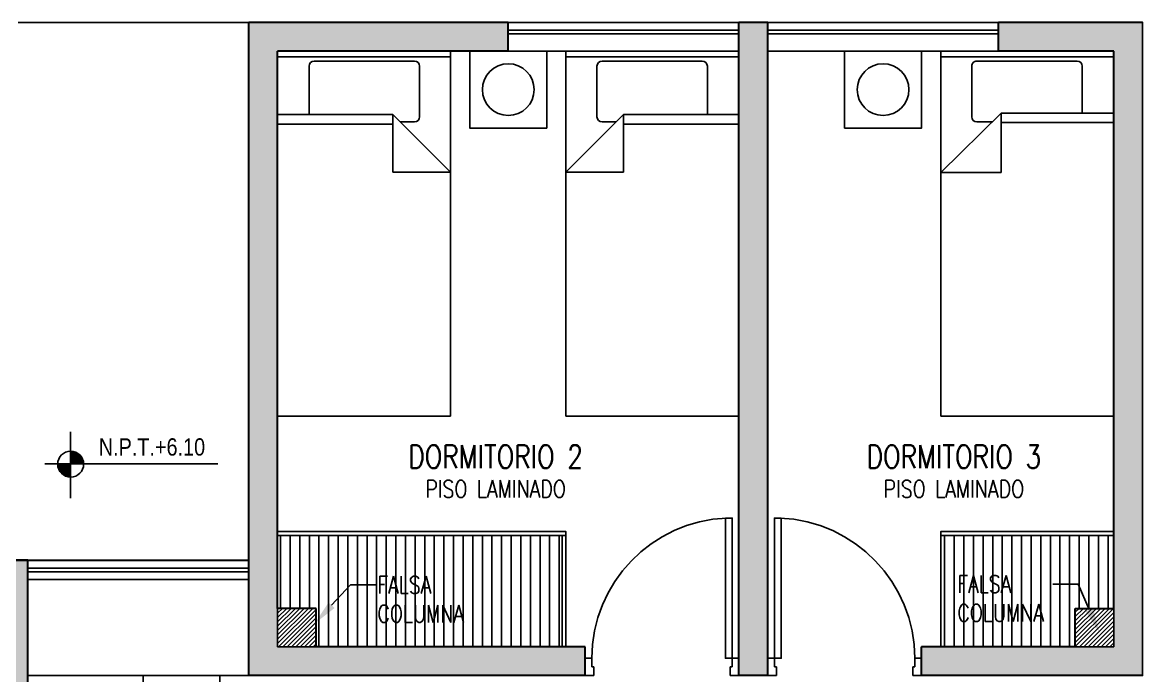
# Model space of a CAD drawing. Header units: millimetres. Extents: x -3 to 53, y -269 to 39.
# Drawn here: x 0.17 to 6, y 32.65 to 36.05 of the extents above; entities that cross this region are included whole.
import ezdxf
from ezdxf import colors
from ezdxf.entities.mleader import LeaderData, LeaderLine
from ezdxf.enums import TextEntityAlignment as Align
from ezdxf.math import Vec2, Vec3

# ---------------------------------------------------------------- set-up
doc = ezdxf.new("R2010")
doc.units = ezdxf.units.MM
doc.header["$LTSCALE"] = 15
doc.linetypes.add('HIDDEN2', pattern=[0.1875, 0.125, -0.0625])
doc.layers.get('0').update_dxf_attribs({"color": 250})
for name, color, linetype in [('A-EST HATCH', 250, 'Continuous'), ('A-EST PLACAS', 250, 'Continuous'), ('A-EST VIGAS', 250, 'HIDDEN2'), ('A-HATCH', 250, 'Continuous'), ('A-MOBILIARIO', 250, 'Continuous'), ('A-MURO BAJO', 251, 'Continuous'), ('A-NIVELES-NPT', 252, 'Continuous'), ('A-TEXTO-ACABADO PISO', 250, 'Continuous'), ('A-TEXTO-AMBIENTE', 252, 'Continuous'), ('A-TEXTO-INDICACIONES', 250, 'Continuous'), ('DLP_MOBILIARIO FIJO', 250, 'Continuous')]:
    doc.layers.add(name, color=color, linetype=linetype)
doc.layers.add('A-MUROS', color=252, linetype='Continuous', lineweight=30)
doc.styles.add('R80', font='ARIALN.TTF', dxfattribs={"height": 2.03})
doc.styles.add('ROMANS', font='romans.shx', dxfattribs={"width": 0.8})

# ---------------------------------------------------------------- blocks, each defined once
blk = doc.blocks.new('est_P1')
at = {"layer": 'A-EST HATCH'}
h = blk.add_hatch(color=256, dxfattribs=at)
h.dxf.hatch_style = 1
h.paths.add_polyline_path([(-9.144, -13.7899), (-9.144, -7.725), (-10.644, -7.725), (-10.644, -8.475), (-10.794, -8.475), (-10.794, -7.525), (-8.994, -7.525), (-8.994, -8.4), (-7.494, -8.4), (-7.494, -7.9), (-7.344, -7.9), (-7.344, -8.6), (-8.994, -8.6), (-8.994, -13.7899)])
h.paths.add_polyline_path([(-30.244, -3.725), (-28.644, -3.725), (-28.644, -0.625), (-29.844, -0.625), (-29.844, -0.475), (-28.494, -0.475), (-28.494, -3.875), (-30.244, -3.875)])
h.paths.add_polyline_path([(-31.044, -0.475), (-31.194, -0.475), (-31.194, -3.875), (-31.044, -3.875)])
h.paths.add_polyline_path([(-36.544, 0), (-36.844, 0), (-36.844, -0.15), (-36.694, -0.15), (-36.694, -3.225), (-36.544, -3.225)])
h.paths.add_polyline_path([(-33.594, -0.625), (-33.594, -3.725), (-31.994, -3.725), (-31.994, -3.875), (-33.744, -3.875), (-33.744, -0.475), (-32.394, -0.475), (-32.394, -0.625)])
h.paths.add_polyline_path([(-42.844, -0.15), (-43.444, -0.15), (-43.444, 0), (-42.694, 0), (-42.694, -3.4), (-43.844, -3.4), (-43.844, -3.25), (-42.844, -3.25)])
h.paths.add_polyline_path([(-44.644, 0), (-44.644, -3.4), (-44.794, -3.4), (-44.794, 0)])
h.paths.add_polyline_path([(-45.594, -3.25), (-47.194, -3.25), (-47.194, -0.15), (-45.994, -0.15), (-45.994, 0), (-47.344, 0), (-47.344, -3.4), (-45.594, -3.4)])
h.paths.add_polyline_path([(-42.844, -13.7), (-43.444, -13.7), (-43.444, -13.85), (-42.694, -13.85), (-42.694, -10.45), (-43.844, -10.45), (-43.844, -10.6), (-42.844, -10.6)])
h.paths.add_polyline_path([(-44.644, -13.85), (-44.644, -10.45), (-44.794, -10.45), (-44.794, -13.85)])
h.paths.add_polyline_path([(-45.594, -10.6), (-47.194, -10.6), (-47.194, -13.7), (-45.994, -13.7), (-45.994, -13.85), (-47.344, -13.85), (-47.344, -10.45), (-45.594, -10.45)])
h.paths.add_polyline_path([(-39.994, -10.35), (-39.844, -10.35), (-39.844, -13.6999), (-39.694, -13.6999), (-39.694, -13.8499), (-39.994, -13.8499)])
h.paths.add_polyline_path([(-30.244, -10.125), (-28.644, -10.125), (-28.644, -13.225), (-29.844, -13.225), (-29.844, -13.375), (-28.494, -13.375), (-28.494, -9.975), (-30.244, -9.975)])
h.paths.add_polyline_path([(-31.044, -13.375), (-31.194, -13.375), (-31.194, -9.975), (-31.044, -9.975)])
h.paths.add_polyline_path([(-36.544, -13.85), (-36.844, -13.8499), (-36.844, -13.7), (-36.694, -13.7), (-36.694, -10.625), (-36.544, -10.625)])
h.paths.add_polyline_path([(-33.594, -13.225), (-33.594, -10.125), (-31.994, -10.125), (-31.994, -9.975), (-33.744, -9.975), (-33.744, -13.375), (-32.394, -13.375), (-32.394, -13.225)])
h.paths.add_polyline_path([(-17.094, -3.725), (-18.694, -3.725), (-18.694, -0.625), (-17.494, -0.625), (-17.494, -0.475), (-18.844, -0.475), (-18.844, -3.875), (-17.094, -3.875)])
h.paths.add_polyline_path([(-16.294, -0.475), (-16.144, -0.475), (-16.144, -3.875), (-16.294, -3.875)])
h.paths.add_polyline_path([(-10.494, 0), (-10.494, -0.15), (-10.644, -0.15), (-10.644, -3.225), (-10.794, -3.225), (-10.794, 0)])
h.paths.add_polyline_path([(-13.744, -0.625), (-13.744, -3.725), (-15.344, -3.725), (-15.344, -3.875), (-13.594, -3.875), (-13.594, -0.475), (-14.944, -0.475), (-14.944, -0.625)])
h.paths.add_polyline_path([(-8.994, -5.25), (-7.344, -5.25), (-7.344, -5.95), (-7.494, -5.95), (-7.494, -5.45), (-8.994, -5.45), (-8.994, -6.325), (-10.794, -6.325), (-10.794, -5.375), (-10.644, -5.375), (-10.644, -6.125), (-9.144, -6.125), (-9.144, -0.06), (-8.994, -0.06)])
h.paths.add_polyline_path([(-4.494, -0.15), (-3.894, -0.15), (-3.894, 0), (-4.644, 0), (-4.644, -3.4), (-3.494, -3.4), (-3.494, -3.25), (-4.494, -3.25)])
h.paths.add_polyline_path([(-2.694, 0), (-2.694, -3.4), (-2.544, -3.4), (-2.544, 0)])
h.paths.add_polyline_path([(-1.744, -3.25), (-0.144, -3.25), (-0.144, -0.15), (-1.344, -0.15), (-1.344, 0), (0.006, 0), (0.006, -3.4), (-1.744, -3.4)])
h.paths.add_polyline_path([(-2.694, -13.85), (-2.694, -10.4499), (-2.544, -10.4499), (-2.544, -13.85)])
h.paths.add_polyline_path([(-1.744, -10.5999), (-0.144, -10.5999), (-0.144, -13.7), (-1.344, -13.7), (-1.344, -13.85), (0.006, -13.85), (0.006, -10.4499), (-1.744, -10.4499)])
h.paths.add_polyline_path([(-7.344, -10.35), (-7.494, -10.35), (-7.494, -13.6999), (-7.644, -13.6999), (-7.644, -13.8499), (-7.344, -13.85)])
h.paths.add_polyline_path([(-17.094, -10.125), (-18.694, -10.125), (-18.694, -13.225), (-17.494, -13.225), (-17.494, -13.375), (-18.844, -13.375), (-18.844, -9.975), (-17.094, -9.975)])
h.paths.add_polyline_path([(-16.294, -13.375), (-16.144, -13.375), (-16.144, -9.975), (-16.294, -9.975)])
h.paths.add_polyline_path([(-10.794, -13.85), (-10.494, -13.8499), (-10.494, -13.6999), (-10.644, -13.7), (-10.644, -10.625), (-10.794, -10.625)])
h.paths.add_polyline_path([(-13.744, -13.225), (-13.744, -10.125), (-15.344, -10.125), (-15.344, -9.975), (-13.594, -9.975), (-13.594, -13.375), (-14.944, -13.375), (-14.944, -13.225)])
h.paths.add_polyline_path([(-38.344, -7.525), (-36.544, -7.525), (-36.544, -8.475), (-36.694, -8.475), (-36.694, -7.725), (-38.194, -7.725), (-38.194, -13.7899), (-38.344, -13.7899), (-38.344, -8.6), (-39.994, -8.6), (-39.994, -7.9), (-39.844, -7.9), (-39.844, -8.4), (-38.344, -8.4)])
h.paths.add_polyline_path([(-4.644, -13.85), (-4.644, -10.4499), (-3.494, -10.4499), (-3.494, -10.5999), (-4.494, -10.5999), (-4.494, -13.7), (-3.894, -13.7), (-3.894, -13.85)])
h.paths.add_polyline_path([(-1.7407, -5.5), (-1.594, -5.5), (-1.594, -4.3), (-3.744, -4.3), (-3.744, -4.45), (-3.294, -4.45), (-3.294, -6.05), (-3.094, -6.05), (-3.094, -4.45), (-1.744, -4.45), (-1.744, -5.5)], flags=17)
h.paths.add_polyline_path([(-1.7407, -8.3499), (-1.594, -8.3499), (-1.594, -9.5499), (-3.744, -9.5499), (-3.744, -9.3999), (-3.294, -9.4), (-3.294, -7.8), (-3.094, -7.8), (-3.094, -9.4), (-1.744, -9.3999), (-1.744, -8.3499)], flags=17)
h.paths.add_polyline_path([(-7.494, -6.85), (-4.644, -6.85), (-4.644, -4.3), (-4.494, -4.3), (-4.494, -6.85), (-1.744, -6.85), (-1.744, -6.25), (-1.594, -6.25), (-1.594, -6.85), (1.156, -6.85), (1.156, -2.8), (1.356, -2.8), (1.356, -11.05), (1.156, -11.05), (1.156, -7), (-1.594, -7), (-1.594, -7.5999), (-1.744, -7.5999), (-1.744, -7), (-4.494, -7), (-4.494, -9.5499), (-4.644, -9.5499), (-4.644, -7), (-7.494, -7)])
h.paths.add_polyline_path([(-7.344, 0), (-7.344, -3.5), (-7.494, -3.5), (-7.494, -0.15), (-7.644, -0.15), (-7.644, 0)])
h.paths.add_polyline_path([(-38.344, -0.06), (-38.344, -5.25), (-39.994, -5.25), (-39.994, -5.95), (-39.844, -5.95), (-39.844, -5.45), (-38.344, -5.45), (-38.344, -6.325), (-36.544, -6.325), (-36.544, -5.375), (-36.694, -5.375), (-36.694, -6.125), (-38.194, -6.125), (-38.194, -0.06)])
h.paths.add_polyline_path([(-45.744, -6.85), (-48.494, -6.85), (-48.494, -2.8), (-48.694, -2.8), (-48.694, -11.0499), (-48.494, -11.0499), (-48.494, -6.9999), (-45.744, -7), (-45.744, -7.6), (-45.594, -7.6), (-45.594, -7), (-42.844, -7), (-42.844, -9.55), (-42.694, -9.55), (-42.694, -6.9999), (-39.8439, -6.9999), (-39.8439, -6.85), (-42.694, -6.85), (-42.694, -4.3), (-42.844, -4.3), (-42.844, -6.85), (-45.594, -6.85), (-45.594, -6.25), (-45.744, -6.25)])
h.paths.add_polyline_path([(-39.994, 0), (-39.694, 0), (-39.694, -0.15), (-39.844, -0.15), (-39.8439, -3.5), (-39.994, -3.5)])
h.paths.add_polyline_path([(-45.5972, -5.5), (-45.744, -5.5), (-45.744, -4.3), (-43.594, -4.3), (-43.594, -4.45), (-44.044, -4.45), (-44.044, -6.05), (-44.244, -6.05), (-44.244, -4.45), (-45.594, -4.45), (-45.594, -5.5)], flags=17)
h.paths.add_polyline_path([(-45.5972, -8.35), (-45.744, -8.35), (-45.744, -9.55), (-43.594, -9.55), (-43.594, -9.4), (-44.044, -9.4), (-44.044, -7.8), (-44.244, -7.8), (-44.244, -9.4), (-45.594, -9.4), (-45.594, -8.35)], flags=17)
h.paths.add_polyline_path([(-25.344, -6.325), (-25.494, -6.325), (-25.494, -2.625), (-25.344, -2.625)])
h.paths.add_polyline_path([(-21.094, -6.325), (-11.694, -6.325), (-11.694, -6.175), (-15.244, -6.175), (-15.244, -4.775), (-15.444, -4.775), (-15.444, -6.175), (-18.344, -6.175), (-18.344, -4.775), (-18.494, -4.775), (-18.494, -6.175), (-20.894, -6.175), (-20.894, -4.925), (-19.244, -4.925), (-19.244, -4.775), (-21.519, -4.775), (-21.519, -4.925), (-21.094, -4.925)])
h.paths.add_polyline_path([(-21.544, -6.325), (-23.544, -6.325), (-23.544, -6.175), (-21.694, -6.175), (-21.694, -2.775), (-23.544, -2.775), (-23.544, -2.625), (-21.694, -2.625), (-21.694, -0.475), (-20.844, -0.475), (-20.844, -0.625), (-21.544, -0.625)])
h.paths.add_polyline_path([(-26.244, -4.925), (-26.244, -6.325), (-35.644, -6.325), (-35.644, -6.175), (-32.094, -6.175), (-32.094, -4.775), (-31.894, -4.775), (-31.894, -6.175), (-28.994, -6.175), (-28.994, -4.775), (-28.844, -4.775), (-28.844, -6.175), (-26.444, -6.175), (-26.444, -4.925), (-28.094, -4.925), (-28.094, -4.775), (-25.899, -4.7733), (-25.899, -4.9233)])
h.paths.add_polyline_path([(-25.874, -0.6233), (-26.494, -0.625), (-26.494, -0.475), (-25.674, -0.4733), (-25.674, -6.3233), (-25.874, -6.3233)])
h.paths.add_polyline_path([(-25.674, -9.0983), (-25.674, -13.3733), (-26.494, -13.375), (-26.494, -13.225), (-25.874, -13.2233), (-25.874, -9.0983)])
h.paths.add_polyline_path([(-27.644, -9.075), (-27.644, -8.925), (-25.874, -8.9234), (-25.874, -7.6733), (-28.394, -7.675), (-28.394, -9.075), (-28.544, -9.075), (-28.544, -7.675), (-31.894, -7.675), (-31.894, -9.075), (-32.094, -9.075), (-32.094, -7.675), (-35.644, -7.675), (-35.644, -7.525), (-25.674, -7.5234), (-25.674, -9.0733)])
h.paths.add_polyline_path([(-19.694, -9.075), (-19.694, -8.925), (-21.494, -8.925), (-21.494, -7.675), (-18.944, -7.675), (-18.944, -9.075), (-18.794, -9.075), (-18.794, -7.675), (-15.444, -7.675), (-15.444, -9.075), (-15.244, -9.075), (-15.244, -7.675), (-11.694, -7.675), (-11.694, -7.525), (-21.694, -7.525), (-21.694, -9.075)])
h.paths.add_polyline_path([(-22.694, -12.8249), (-25.344, -12.825), (-25.344, -10.175), (-22.994, -10.175), (-22.994, -9.625), (-22.694, -9.625), (-22.694, -9.475), (-23.144, -9.475), (-23.144, -10.025), (-25.344, -10.025), (-25.344, -7.675), (-24.144, -7.675), (-24.144, -7.525), (-25.494, -7.525), (-25.494, -12.975), (-22.694, -12.975)])
h.paths.add_polyline_path([(-21.694, -13.375), (-20.844, -13.375), (-20.844, -13.225), (-21.544, -13.225), (-21.544, -9.1), (-21.694, -9.1)])
at = {"layer": 'A-EST PLACAS', "elevation": 0}
for points in [[(-45.594, -3.25), (-47.194, -3.25), (-47.194, -0.15), (-45.994, -0.15), (-45.994, 0), (-47.344, 0), (-47.344, -3.4), (-45.594, -3.4)], [(-44.644, 0), (-44.644, -3.4), (-44.794, -3.4), (-44.794, 0)], [(-42.844, -0.15), (-43.444, -0.15), (-43.444, 0), (-42.694, 0), (-42.694, -3.4), (-43.844, -3.4), (-43.844, -3.25), (-42.844, -3.25)], [(-45.744, -6.85), (-48.494, -6.85), (-48.494, -2.8), (-48.694, -2.8), (-48.694, -11.0499), (-48.494, -11.0499), (-48.494, -6.9999), (-45.744, -7), (-45.744, -7.6), (-45.594, -7.6), (-45.594, -7), (-42.844, -7), (-42.844, -9.55), (-42.694, -9.55), (-42.694, -6.9999), (-39.8439, -6.9999), (-39.8439, -6.85), (-42.694, -6.85), (-42.694, -4.3), (-42.844, -4.3), (-42.844, -6.85), (-45.594, -6.85), (-45.594, -6.25), (-45.744, -6.25)]]:
    blk.add_lwpolyline(points, close=True, dxfattribs=at)
at = {"layer": 'A-EST VIGAS'}
for p, q in [((-44.794, 0, 0), (-45.994, 0, 0)), ((-43.444, 0, 0), (-44.644, 0, 0)), ((-48.494, -2.8, 0), (-47.344, -2.8, 0))]:
    blk.add_line(p, q, dxfattribs=at)
blk = doc.blocks.new('SIM NIVEL PLANTA')
at = {"linetype": 'Continuous'}
h = blk.add_hatch(dxfattribs=at)
h.set_pattern_fill('_USER', color=256, scale=0.089997, angle=45, style=0, pattern_type=0)
h.set_pattern_definition([(45, (31854.49523, 23864.84028), (-0.06363728001, 0.06363728001), [])])
h.paths.add_polyline_path([(-17.33, 0), (-15.98, 0, 0.409209), (-17.33, 1.33)])
h.paths.add_polyline_path([(-18.68, 0, 0.004279), (-18.68, -0.02, 0.414214), (-17.33, -1.37), (-17.33, 0)])
for p, q in [((-17.33, -3.58), (-17.33, 3.34)), ((-2, 0), (-20, 0))]:
    blk.add_line(p, q)
blk.add_circle((-17.33, -0.02), 1.35, dxfattribs=at)
at = {"style": 'R80'}
blk.add_attdef('N.P.T.+0.00', text='', height=1.8, dxfattribs=at).set_placement((-8.87, 1.77), align=Align.MIDDLE_CENTER)
blk = doc.blocks.new('A$C77AB7FBD')
at = {"linetype": 'Continuous'}
for p, q in [((0, 0), (0, 1.9)), ((0.9, 1.9), (0, 1.9)), ((0.9, 1.87), (0, 1.87)), ((0.9, 0), (0.9, 1.9)), ((0.164, 1.57), (0.164, 1.8219)), ((0.1908, 1.8487), (0.7119, 1.8487)), ((0.7386, 1.8219), (0.7386, 1.5585)), ((0.6, 1.57), (0, 1.57)), ((0.6, 1.52), (0, 1.52)), ((0.6, 1.27), (0.6, 1.57)), ((0.9, 1.27), (0.6, 1.57)), ((0.7119, 1.5317), (0.6383, 1.5317)), ((0.9, 1.27), (0.6, 1.27)), ((0.9, 0), (0, 0))]:
    blk.add_line(p, q, dxfattribs=at)
for centre, start, end in [((0.1908, 1.8219), 90, 180), ((0.7119, 1.8219), 0, 90), ((0.7119, 1.5585), 270, 0)]:
    blk.add_arc(centre, 0.0267, start, end, dxfattribs=at)
blk = doc.blocks.new('A$C2EBA15F5')
blk.add_lwpolyline([(0, 0.4), (0, 0), (0.4, 0), (0.4, 0.4)], close=True)
blk.add_circle((0.2, 0.2), 0.1344)
blk = doc.blocks.new('CAMA PROYECCION')
for p, q in [((37.495, 40.6423, 0), (37.495, 38.771, 0)), ((38.3949, 40.6423, 0), (37.495, 40.6423, 0)), ((38.3949, 38.771, 0), (38.3949, 40.6423, 0)), ((38.0806, 39.3741, 0), (38.3949, 39.3741, 0)), ((38.3949, 39.3741, 0), (38.0806, 39.0644, 0)), ((38.0806, 39.0644, 0), (38.0806, 39.3741, 0)), ((38.0806, 39.1133, 0), (37.495, 39.1133, 0)), ((38.2069, 39.1106, 0), (38.1275, 39.1106, 0)), ((37.495, 39.0644, 0), (38.0806, 39.0644, 0)), ((37.659, 39.0644, 0), (37.659, 38.8203, 0)), ((38.2336, 38.8203, 0), (38.2336, 39.0838, 0)), ((37.495, 38.7423, 0), (37.495, 38.9974, 0)), ((38.3949, 38.7423, 0), (38.3949, 38.9974, 0)), ((37.495, 38.771, 0), (38.3949, 38.771, 0)), ((37.6857, 38.7936, 0), (38.2069, 38.7936, 0)), ((37.495, 38.7423, 0), (38.3949, 38.7423, 0))]:
    blk.add_line(p, q)
at = {"elevation": 0}
blk.add_lwpolyline([(38.495, 38.7423), (38.495, 39.1423), (38.895, 39.1423), (38.895, 38.7423)], close=True, dxfattribs=at)
blk.add_circle((38.695, 38.9423, 0), 0.1344)
for centre, start, end in [((38.2069, 39.0838, 0), 0, 90), ((37.6857, 38.8203, 0), 180, 270), ((38.2069, 38.8203, 0), 270, 0)]:
    blk.add_arc(centre, 0.0267, start, end)
blk = doc.blocks.new('*U141')
for p, q in [((0.01, 0.755), (0.01, 0.8)), ((0.1, 0.765), (0.055, 0.765)), ((0.055, 0.755), (0.055, 0.765)), ((0.1, 0.765), (0.1, 0.8)), ((0.055, 0.755), (0.01, 0.755)), ((0.055, 0.045), (0.01, 0.045)), ((0.01, 0.045), (0.01, 0)), ((0.055, 0.045), (0.055, 0.035)), ((0.1, 0.035), (0.055, 0.035)), ((0.1, 0.035), (0.1, 0))]:
    blk.add_line(p, q)
blk.add_lwpolyline([(0.83, 0.07), (0.83, 0.035), (0.1, 0.035), (0.1, 0.07)], close=True)
at = {"linetype": 'HIDDEN2'}
blk.add_arc((0.0996, 0.034), 0.731, 2.23015, 89.96723, dxfattribs=at)

msp = doc.modelspace()

# ---------------------------------------------------------------- hatches: boundary and pattern name
at = {"layer": 'A-HATCH'}
h = msp.add_hatch(dxfattribs=at)
h.set_pattern_fill('ANSI31', color=256, scale=0.005)
h.set_pattern_definition([(45, (-50.050002, -4.05), (-0.01122532, 0.01122532), [])])
h.paths.add_polyline_path([(1.5, 33), (1.7, 33), (1.7, 32.8), (1.5, 32.8)])
h = msp.add_hatch(dxfattribs=at)
h.set_pattern_fill('ANSI31', color=256, scale=0.005)
h.set_pattern_definition([(45, (-52.640969, -4.05), (-0.01122532, 0.01122532), [])])
h.paths.add_polyline_path([(5.85, 33), (5.65, 33), (5.65, 32.8), (5.85, 32.8)])
at = {"layer": 'DLP_MOBILIARIO FIJO'}
h = msp.add_hatch(dxfattribs=at)
h.set_pattern_fill('_USER', color=256, scale=0.05, angle=270, pattern_type=0)
h.set_pattern_definition([(270, (-9542.43486, -4941.215817), (0.05, -9e-18), [])])
h.paths.add_polyline_path([(1.5, 33.38), (1.5, 33), (1.7, 33), (1.7, 32.8), (2.98, 32.8), (2.98, 33.38)])
h = msp.add_hatch(dxfattribs=at)
h.set_pattern_fill('_USER', color=256, scale=0.05, angle=270, pattern_type=0)
h.set_pattern_definition([(270, (-65.03, 33.379965), (0.05, -9e-18), [])])
h.paths.add_polyline_path([(5.85, 33.38), (4.97, 33.38), (4.97, 32.8), (5.65, 32.8), (5.65, 33), (5.85, 33)])

# ---------------------------------------------------------------- linework, layer by layer
msp.add_lwpolyline([(0.15, 36.05), (1.35, 36.05)])
at = {"layer": 'A-MOBILIARIO'}
msp.add_lwpolyline([(1.35, 32.65), (1.35, 33.15), (0.2, 33.15), (0.2, 32.65)], close=True, dxfattribs=at)
msp.add_lwpolyline([(1.2, 32.65), (1.2, 32.45), (0.8, 32.45), (0.8, 32.65)], dxfattribs=at)
at = {"layer": 'A-MURO BAJO'}
for p, q in [((2.7, 36.05), (3.9, 36.05)), ((4.05, 36.05), (5.25, 36.05)), ((2.7, 35.9), (3.9, 35.9)), ((4.05, 35.9), (5.25, 35.9)), ((0.2, 33.25), (1.35, 33.25)), ((0.2, 33.15), (1.35, 33.15))]:
    msp.add_line(p, q, dxfattribs=at)
at = {"layer": 'A-MUROS'}
for p, q in [((2.7, 36.05), (1.35, 36.05)), ((1.35, 32.65), (1.35, 36.05)), ((2.7, 35.9), (2.7, 36.05)), ((4.05, 36.05), (3.9, 36.05)), ((3.9, 32.65), (3.9, 36.05)), ((4.05, 32.65), (4.05, 36.05)), ((6, 36.05), (5.25, 36.05)), ((5.25, 35.9), (5.25, 36.05)), ((2.7, 35.9), (1.5, 35.9)), ((1.5, 33), (1.5, 35.9)), ((5.85, 35.9), (5.25, 35.9)), ((5.85, 33), (5.85, 35.9)), ((1.7, 33), (1.5, 33)), ((1.7, 32.8), (1.7, 33)), ((5.65, 32.8), (5.65, 33)), ((5.65, 33), (5.85, 33)), ((3.1, 32.8), (1.7, 32.8)), ((3.1, 32.65), (3.1, 32.8)), ((5.65, 32.8), (4.85, 32.8)), ((4.85, 32.65), (4.85, 32.8)), ((3.1, 32.65), (1.35, 32.65)), ((4.05, 32.65), (3.9, 32.65)), ((6, 32.65), (4.85, 32.65))]:
    msp.add_line(p, q, dxfattribs=at)
msp.add_lwpolyline([(2.95, 29.2), (0.2, 29.2), (0.2, 33.25), (0, 33.25), (0, 25), (0.2, 25), (0.2, 29.05), (2.95, 29.05)], dxfattribs=at)
at = {"layer": 'DLP_MOBILIARIO FIJO'}
for p, q in [((3.9, 36.01), (2.7, 36.01)), ((3.9, 35.99), (2.7, 35.99)), ((4.05, 36.01), (5.25, 36.01)), ((4.05, 35.99), (5.25, 35.99)), ((0.2, 33.21), (1.35, 33.21)), ((0.2, 33.19), (1.35, 33.19))]:
    msp.add_line(p, q, dxfattribs=at)
for points in [[(1.5, 33.4), (1.5, 32.8), (3, 32.8)], [(5.85, 33.4), (5.85, 32.8)]]:
    msp.add_lwpolyline(points, dxfattribs=at)
at = {"layer": 'DLP_MOBILIARIO FIJO', "elevation": 0}
for points in [[(1.5, 33.4), (3, 33.4), (3, 33.38), (1.5, 33.38)], [(5.85, 33.4), (4.95, 33.4), (4.95, 33.38), (5.85, 33.38)], [(2.98, 33.38), (2.98, 32.8)], [(3, 32.8), (3, 33.38)], [(5.85, 32.8), (4.95, 32.8), (4.95, 33.38)], [(4.97, 33.38), (4.97, 32.8)]]:
    msp.add_lwpolyline(points, dxfattribs=at)

# ---------------------------------------------------------------- block references
msp.add_blockref('est_P1', (48.694, 36.0499, 0))
at = {"layer": 'A-MOBILIARIO'}
msp.add_blockref('A$C77AB7FBD', (1.5, 34), dxfattribs=at)
at = {"layer": 'A-MOBILIARIO', "extrusion": (0, 0, -1), "zscale": -1}
msp.add_blockref('A$C2EBA15F5', (-2.9, 35.5), dxfattribs=at)
at = {"layer": 'A-MOBILIARIO', "xscale": -1}
msp.add_blockref('A$C77AB7FBD', (3.9, 34), dxfattribs=at)
at = {"layer": 'A-MOBILIARIO'}
for name, p, rotation in [('CAMA PROYECCION', (43.345, 74.6423, 0), 180), ('*U141', (3.9, 32.64), 90.00000000000001)]:
    msp.add_blockref(name, p, dxfattribs=dict(at, rotation=rotation))
at = {"layer": 'A-MOBILIARIO', "xscale": -1, "rotation": 270}
msp.add_blockref('*U141', (4.05, 32.64), dxfattribs=at)
at = {"layer": 'A-NIVELES-NPT', "xscale": 0.05, "yscale": 0.05, "zscale": 0.05}
msp.add_blockref('SIM NIVEL PLANTA', (1.2899, 33.7517), dxfattribs=at).add_auto_attribs({'N.P.T.+0.00': 'N.P.T.+6.10'})

# ---------------------------------------------------------------- texts
at = {"layer": 'A-TEXTO-ACABADO PISO', "char_height": 0.09, "attachment_point": 2, "style": 'ROMANS'}
for insert in [(2.6342, 33.6666), (5.0182, 33.6666)]:
    msp.add_mtext_dynamic_manual_height_columns('PISO LAMINADO', width=1.20225, gutter_width=12.5, heights=[0], dxfattribs=dict(at, insert=insert))
at = {"layer": 'A-TEXTO-AMBIENTE', "style": 'ROMANS', "width": 0.8}
for s, p in [('DORMITORIO 2', (2.6341, 33.7299)), ('DORMITORIO 3', (5.0184, 33.7299))]:
    msp.add_text(s, height=0.12, dxfattribs=at).set_placement(p, align=Align.CENTER)

# ---------------------------------------------------------------- leaders
at = {"layer": 'A-TEXTO-INDICACIONES'}
ml = msp.add_multileader_mtext('Standard', dxfattribs=at)
ml.set_content('FALSA COLUMNA', color=256, style='ROMANS')
ml.set_leader_properties(color=7)
ml.build(insert=Vec2(0, 0))
ml.multileader.update_dxf_attribs({"dogleg_length": 1.3073, "arrow_head_size": 0.13, "scale": 0.1})
ctx = ml.context
ctx.base_point, ctx.scale, ctx.char_height, ctx.arrow_head_size, ctx.landing_gap_size, ctx.plane_origin = Vec3(2.0094, 33.1219), 0.1, 0.09, 0.13, 0.01, Vec3(1.7948, 34.1052)
notes = []
notes.append((ctx, [(0, (1, 1, 0), (1.8786, 33.1219), (1, 0), 0.1307, [(0, [(1.6926, 32.9208)], 0, [])])]))
ctx.mtext.insert, ctx.mtext.width, ctx.mtext.defined_height, ctx.mtext.flow_direction = Vec3(2.0194, 33.1669), 0.532149, 0.5349, 5
ml = msp.add_multileader_mtext('Standard', dxfattribs=at)
ml.set_content('FALSA COLUMNA', color=256, style='ROMANS')
ml.set_leader_properties(color=7)
ml.build(insert=Vec2(0, 0))
ml.multileader.update_dxf_attribs({"dogleg_length": 1.3073, "arrow_head_size": 0.13, "scale": 0.1})
ctx = ml.context
ctx.base_point, ctx.scale, ctx.char_height, ctx.arrow_head_size, ctx.landing_gap_size, ctx.plane_origin = Vec3(5.0266, 33.1266), 0.1, 0.09, 0.13, 0.01, Vec3(4.812, 34.1099)
notes.append((ctx, [(1, (1, 1, 0), (5.6642, 33.1266), (-1, 0), 0.1307, [(0, [(5.7752, 32.8745)], 0, [])])]))
ctx.mtext.insert, ctx.mtext.width, ctx.mtext.defined_height, ctx.mtext.flow_direction = Vec3(5.0366, 33.1716), 0.532149, 0.5349, 5
for ctx, leaders in notes:
    for number, flags, end, landing, length, lines in leaders:
        leader = LeaderData()
        leader.index, (leader.has_last_leader_line, leader.has_dogleg_vector, leader.attachment_direction) = number, flags
        leader.last_leader_point, leader.dogleg_vector, leader.dogleg_length = Vec3(end), Vec3(landing), length
        for number, points, colour, breaks in lines:
            line = LeaderLine()
            line.index, line.vertices, line.color, line.breaks = number, Vec3.list(points), colors.encode_raw_color(colour), breaks
            leader.lines.append(line)
        ctx.leaders.append(leader)

doc.saveas('drawing.dxf')
